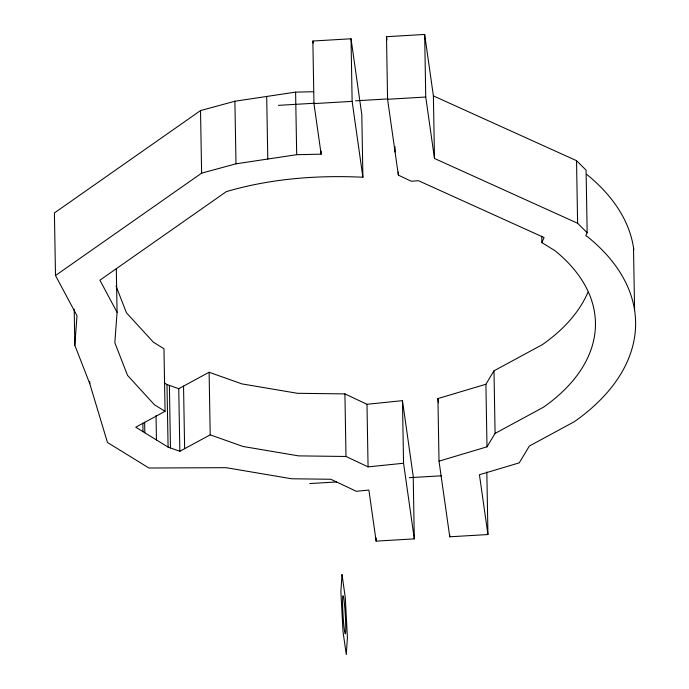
<?xml version="1.0" encoding="UTF-8"?>
<svg xmlns="http://www.w3.org/2000/svg" width="689" height="689" viewBox="0 0 689 689"><rect width="100%" height="100%" fill="white"/><g stroke="black" fill="none" stroke-linecap="round" stroke-linejoin="round"><path stroke-width="1.03" d="M164.301 382.877L166.988 384.531L178.752 388.699L209.112 372.258L241.908 383.894L297.459 393.298L344.913 393.901L366.979 404.288L402.462 400.653L413.211 476.297L414.304 538.876L376.134 541.123L368.873 490.034L356.394 491.317L330.815 479.268L291.628 478.769L226.07 467.676L148.927 468.012L107.475 442.484L89.785 383.739L74.825 345.258L76.996 315.751L55.499 275.531L54.405 212.944L200.525 110.576L234.897 101.231L295.598 92.119L313.676 91.723M116.312 268.839L117.07 312.324L114.839 342.743L127.517 375.35L154.465 404.787L165.059 411.316L135.733 427.189L168.082 447.109L179.838 451.278L210.205 434.845L243.002 446.472L298.552 455.877L345.999 456.48L368.072 466.875L403.556 463.241L402.462 400.653M439.014 461.156L486.994 446.834L495.081 433.407L543.466 407.216A223.038 128.567 -1 0 0 554.946 250.667L541.847 242.597L544.086 237.567L418.456 180.699L411.307 181.241L398.354 175.144L387.58 99.276L386.495 36.698L424.657 34.45L433.39 95.892L434.483 158.47L577.615 223.262L587.166 232.701L585.814 235.741L587.829 236.982A263.215 151.726 -1 0 1 574.273 421.72L529.376 446.024L519.239 462.853L479.432 474.738L487.933 534.543L449.762 536.791L439.014 461.156L437.92 398.569L485.9 384.247L493.987 370.828L542.372 344.629A223.038 128.567 -1 0 0 587.958 292.179M55.499 275.531L201.619 173.154L235.991 163.81L296.692 154.698L321.143 154.172L321.091 150.986M321.143 154.172L313.96 103.608L312.866 41.021L351.037 38.782L361.803 114.65L362.896 177.228C317 175.049 270.501 178.623 226.311 191.637L99.905 280.199L117.07 312.324M278.373 105.357L314.83 103.212M355.584 100.809L387.752 98.923M313.96 103.608L352.131 101.361L362.896 177.228M387.58 99.276L425.75 97.028L434.483 158.47M309.8 483.549L336.542 481.973M409.309 477.692L441.408 475.806M433.39 95.892L576.529 160.675L586.081 170.123L587.166 232.701M116.053 286.09L126.423 312.772L153.38 342.209L163.965 348.729L165.059 411.316M386.495 36.698L386.942 39.859M437.92 398.569L438.523 402.832M403.556 463.241L414.304 538.876M312.866 41.021L313.168 43.131M633.501 247.627L634.595 310.205M576.529 160.675L577.615 223.262M541.735 236.232L541.847 242.597M493.987 370.828L495.081 433.407M485.9 384.247L486.994 446.834M486.839 471.965L487.933 534.543M449.728 534.673L449.762 536.791M424.657 34.45L425.75 97.028M398.294 171.966L398.354 175.144M394.986 146.697L395.081 152.002M376.082 537.937L376.134 541.123M366.979 404.288L368.072 466.875M351.037 38.782L352.131 101.361M344.913 393.901L345.999 456.48M295.598 92.119L296.692 154.698M266.695 96.46L267.788 159.038M234.897 101.231L235.991 163.81M209.112 372.258L210.205 434.845M200.525 110.576L201.619 173.154M183.541 386.107L184.635 448.685M178.752 388.699L179.838 451.278M169.382 385.375L170.467 447.962M166.988 384.531L168.082 447.109M156.033 415.562L156.455 439.952M144.647 422.193L144.836 432.795M142.838 423.175L142.985 431.658M89.751 381.62L89.785 383.739M74.197 309.189L74.825 345.258M586.735 174.395A263.215 151.726 -1 0 1 633.802 249.737M342.02 574.617L340.874 591.584L343.01 631.563L346.274 654.55L347.42 637.583L345.284 597.596L342.02 574.617M344.586 631.219L344.026 626.99A19.146 1.12 86.6 0 1 342.734 596.743A19.146 1.12 86.6 0 1 345.284 614.743A19.146 1.12 86.6 0 1 344.836 632.674L344.586 631.219"/></g></svg>
